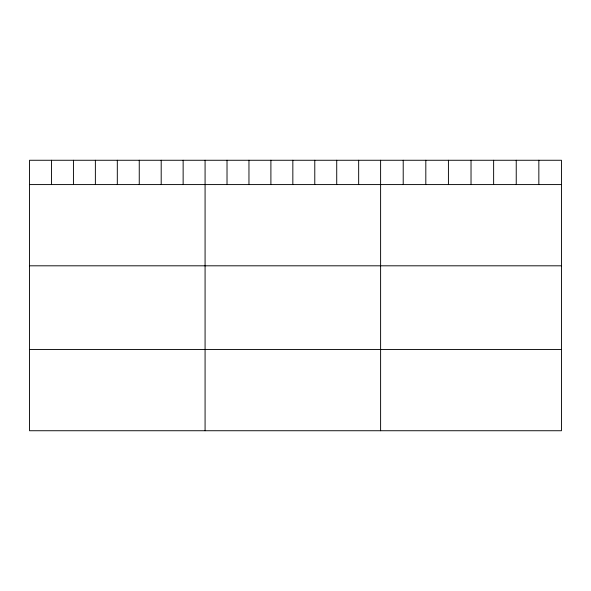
<?xml version="1.0" encoding="UTF-8"?>
<svg xmlns="http://www.w3.org/2000/svg" width="591" height="591" viewBox="0 0 591 591"><rect width="100%" height="100%" fill="white"/><g stroke="black" fill="none" stroke-linecap="round" stroke-linejoin="round"><path stroke-width="0.89" d="M561.45 184.577L561.45 430.736L29.55 430.736L29.55 160.264L561.45 160.264L561.45 184.577L29.55 184.577M29.55 265.81L561.45 265.81M29.55 349.503L561.45 349.503M538.844 160.264L538.844 184.577M516.238 160.264L516.238 184.577M493.633 160.264L493.633 184.577M471.027 160.264L471.027 184.577M448.421 160.264L448.421 184.577M425.815 160.264L425.815 184.577M403.21 160.264L403.21 184.577M380.604 160.264L380.604 430.736M358.663 160.264L358.663 184.577M336.722 160.264L336.722 184.577M314.781 160.264L314.781 184.577M292.84 160.264L292.84 184.577M270.9 160.264L270.9 184.577M248.959 160.264L248.959 184.577M227.018 160.264L227.018 184.577M205.077 160.264L205.077 430.736M183.136 160.264L183.136 184.577M161.195 160.264L161.195 184.577M139.254 160.264L139.254 184.577M117.314 160.264L117.314 184.577M95.373 160.264L95.373 184.577M73.432 160.264L73.432 184.577M51.491 160.264L51.491 184.577"/></g></svg>
